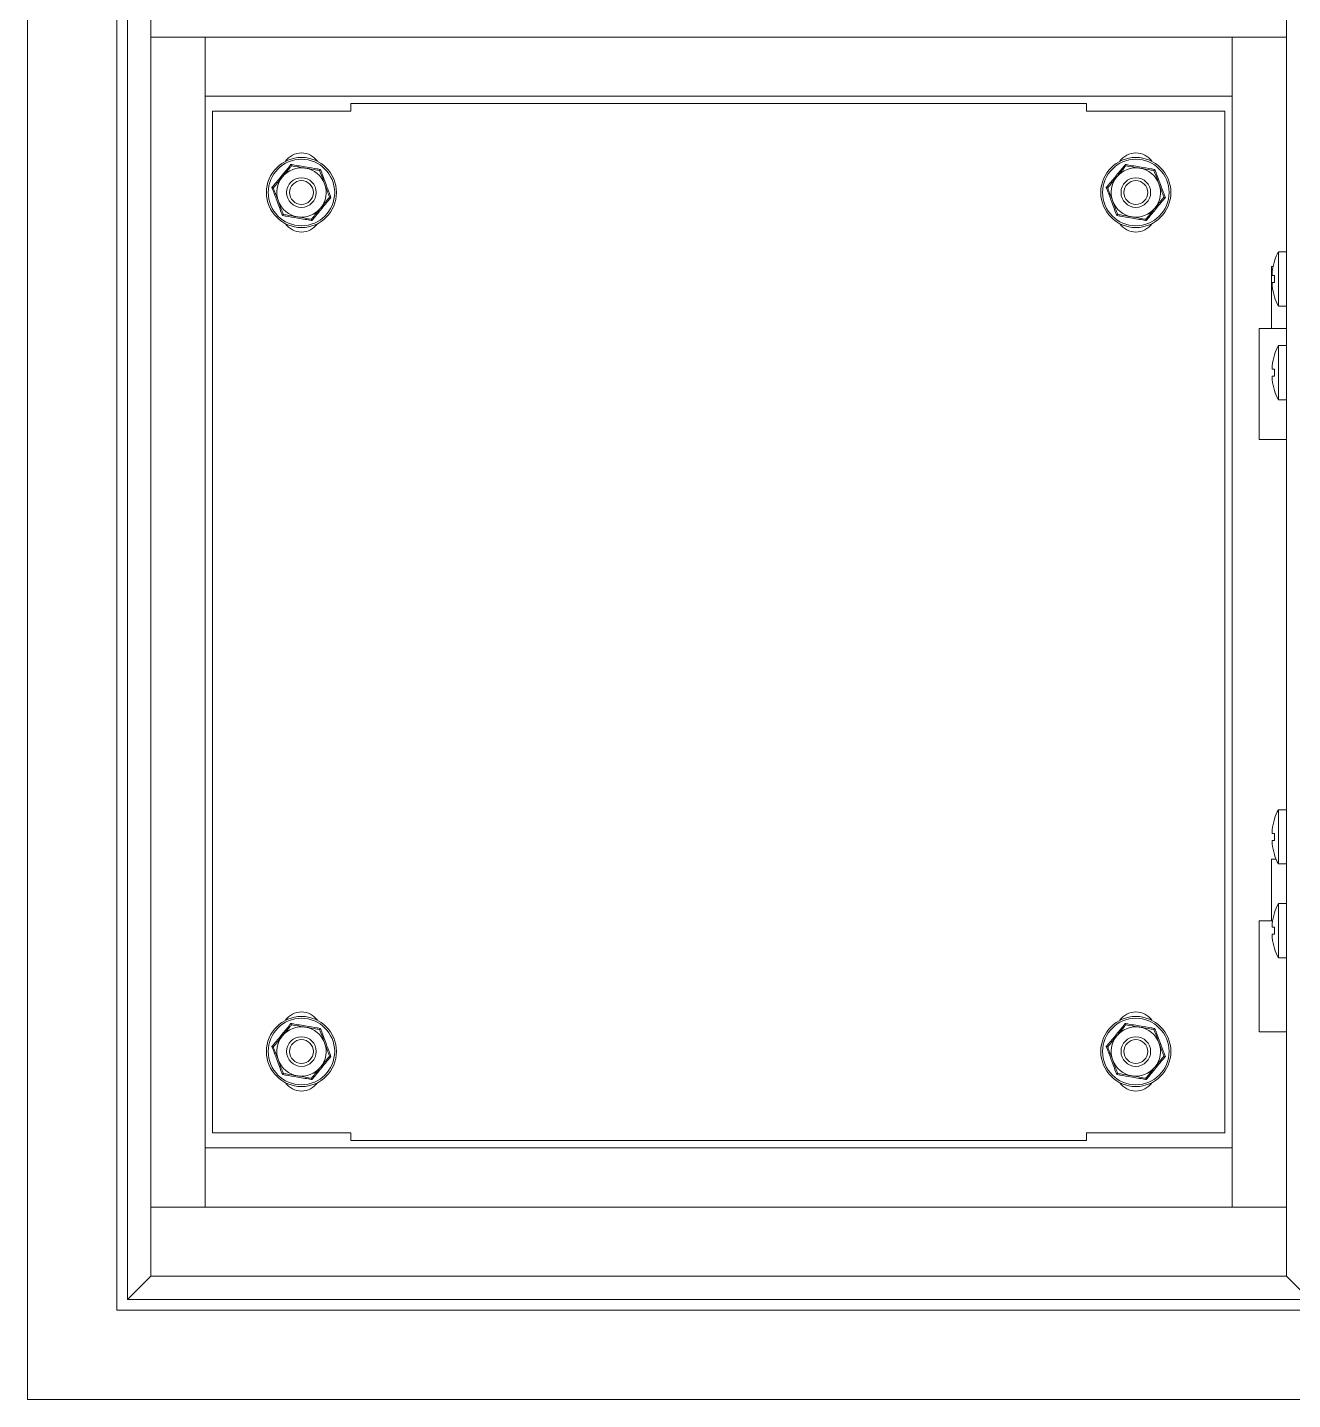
# Model space of a CAD drawing. Header units: millimetres. Extents: x 2233 to 6509, y 1142 to 4179.
# Drawn here: x 4589.8 to 4974.2, y 1676.2 to 2093.1 of the extents above; entities that cross this region are included whole.
import ezdxf

# ---------------------------------------------------------------- set-up
doc = ezdxf.new("R2010")
doc.units = ezdxf.units.MM
doc.linetypes.add('HIDDEN', pattern=[1.905, 1.27, -0.635])

msp = doc.modelspace()

# ---------------------------------------------------------------- linework, layer by layer
at = {"color": 7, "linetype": 'Continuous', "lineweight": 9}
for p, q in [((4589.81, 1676.22), (4589.81, 2201.22)), ((4617, 1703.41), (4617, 2121.53)), ((4620.18, 1706.59), (4620.18, 2118.35)), ((4627.31, 1713.72), (4627.31, 2111.22)), ((4972.31, 1713.72), (4972.31, 2111.22)), ((4627.31, 2090.22), (4972.31, 2090.22)), ((4643.81, 2090.22), (4643.81, 1734.72)), ((4643.81, 2090.22), (4643.81, 2072.22)), ((4955.81, 2090.22), (4955.81, 1734.72)), ((4955.81, 2090.22), (4955.81, 2072.22)), ((4955.81, 2072.22), (4643.81, 2072.22)), ((4911.56, 2069.97), (4688.06, 2069.97)), ((4688.06, 2067.72), (4688.06, 2069.97)), ((4911.56, 2069.97), (4911.56, 2067.72)), ((4646.06, 2067.72), (4688.06, 2067.72)), ((4646.06, 2067.72), (4646.06, 1757.22)), ((4911.56, 2067.72), (4953.56, 2067.72)), ((4953.56, 1757.22), (4953.56, 2067.72)), ((4968.67, 2022.14), (4968.7, 2022.13)), ((4969.87, 2016.72), (4969.87, 2024.97)), ((4967.97, 2017.79), (4967.97, 2018.84)), ((4968.7, 2017.79), (4967.97, 2017.79)), ((4967.97, 2014.61), (4967.97, 2015.66)), ((4967.97, 2015.66), (4968.7, 2015.66)), ((4969.87, 2008.47), (4969.87, 2016.72)), ((4972.31, 2001.7), (4964.06, 2001.7)), ((4964.06, 2001.7), (4972.31, 2001.7)), ((4969.87, 1988.22), (4969.87, 1996.47)), ((4967.97, 1989.29), (4967.97, 1990.34)), ((4968.7, 1989.29), (4967.97, 1989.29)), ((4967.97, 1986.11), (4967.97, 1987.16)), ((4967.97, 1987.16), (4968.7, 1987.16)), ((4969.87, 1979.97), (4969.87, 1988.22)), ((4964.06, 1967.95), (4969.8, 1967.95)), ((4969.8, 1967.95), (4972.31, 1967.95)), ((4969.87, 1847.2), (4969.87, 1855.45)), ((4967.97, 1848.26), (4967.97, 1849.31)), ((4968.7, 1848.26), (4967.97, 1848.26)), ((4969.87, 1838.95), (4969.87, 1847.2)), ((4967.97, 1845.08), (4967.97, 1846.13)), ((4967.97, 1846.13), (4968.7, 1846.13)), ((4969.87, 1818.7), (4969.87, 1826.95)), ((4964.06, 1821.7), (4968.1, 1821.7)), ((4967.97, 1819.76), (4967.97, 1820.81)), ((4968.7, 1819.76), (4967.97, 1819.76)), ((4969.87, 1810.45), (4969.87, 1818.7)), ((4967.97, 1816.58), (4967.97, 1817.63)), ((4967.97, 1817.63), (4968.7, 1817.63)), ((4964.06, 1787.95), (4972.31, 1787.95)), ((4688.06, 1757.22), (4646.06, 1757.22)), ((4688.06, 1754.97), (4688.06, 1757.22)), ((4911.56, 1757.22), (4911.56, 1754.97)), ((4953.56, 1757.22), (4911.56, 1757.22)), ((4955.81, 1752.72), (4643.81, 1752.72)), ((4688.06, 1754.97), (4911.56, 1754.97)), ((4627.31, 1734.72), (4972.31, 1734.72)), ((4620.18, 1706.59), (4627.31, 1713.72)), ((4627.31, 1713.72), (4972.31, 1713.72)), ((4972.31, 1713.72), (4979.44, 1706.59)), ((4620.18, 1706.59), (4979.44, 1706.59)), ((4617, 1703.41), (4982.62, 1703.41)), ((4589.81, 1676.22), (5009.81, 1676.22))]:
    msp.add_line(p, q, dxfattribs=at)
at = {"color": 7, "linetype": 'HIDDEN', "lineweight": 9}
for p, q in [((4967.81, 2020.45), (4968.24, 2020.45)), ((4967.81, 1840.45), (4969.16, 1840.45))]:
    msp.add_line(p, q, dxfattribs=at)
at = {"color": 7, "linetype": 'Continuous', "lineweight": 9, "flags": 128}
for points in [[(4968.67, 1852.62), (4968.67, 1852.62), (4968.67, 1852.62), (4968.68, 1852.61), (4968.7, 1852.61)], [(4968.7, 1841.79), (4968.68, 1841.78), (4968.67, 1841.78), (4968.67, 1841.78), (4968.67, 1841.78)], [(4968.67, 1824.12), (4968.67, 1824.12), (4968.67, 1824.12), (4968.68, 1824.11), (4968.7, 1824.11)], [(4968.7, 1813.29), (4968.68, 1813.28), (4968.67, 1813.28), (4968.67, 1813.28), (4968.67, 1813.28)]]:
    msp.add_lwpolyline(points, dxfattribs=at)
at = {"color": 7, "linetype": 'Continuous', "lineweight": 9}
for centre, radius in [((4673.06, 2042.97), 10.65), ((4673.06, 2042.97), 10.09), ((4926.56, 2042.97), 10.65), ((4926.56, 2042.97), 10.09), ((4673.06, 2042.97), 4.5), ((4926.56, 2042.97), 4.5), ((4673.06, 2042.97), 3.61), ((4926.56, 2042.97), 3.61), ((4673.06, 1781.97), 10.65), ((4673.06, 1781.97), 10.09), ((4926.56, 1781.97), 10.65), ((4926.56, 1781.97), 10.09), ((4673.06, 1781.97), 4.5), ((4673.06, 1781.97), 3.61), ((4926.56, 1781.97), 4.5), ((4926.56, 1781.97), 3.61)]:
    msp.add_circle(centre, radius, dxfattribs=at)
for centre, radius, start, end in [((4673.06, 2049.03), 5.95, 35.1192, 144.8808), ((4926.56, 2049.03), 5.95, 35.1192, 144.8808), ((4673.06, 2042.97), 7.5, 140.5588, 200.5588), ((4673.06, 2042.97), 7.5, 80.5588, 140.5588), ((4673.06, 2042.97), 7.5, 20.5588, 80.5588), ((4926.56, 2042.97), 7.5, 140.5588, 200.5588), ((4926.56, 2042.97), 7.5, 80.5588, 140.5588), ((4926.56, 2042.97), 7.5, 20.5588, 80.5588), ((4673.06, 2042.97), 7.5, 320.5588, 20.5588), ((4926.56, 2042.97), 7.5, 320.5588, 20.5588), ((4673.06, 2042.97), 7.5, 200.5588, 260.5588), ((4926.56, 2042.97), 7.5, 200.5588, 260.5588), ((4673.06, 2042.97), 7.5, 260.5588, 320.5588), ((4926.56, 2042.97), 7.5, 260.5588, 320.5588), ((4673.06, 2036.92), 5.95, 215.1192, 324.8808), ((4926.56, 2036.92), 5.95, 215.1192, 324.8808), ((4985.36, 2016.72), 17.52, 162.0203, 173.0697), ((4985.36, 2016.72), 17.55, 151.9602, 162.0045), ((4985.36, 2016.72), 17.52, 186.9303, 197.9797), ((4988.06, 2016.72), 19.39, 176.8515, 183.1485), ((4962.01, 2024.68), 14.94, 296.4411, 296.5665), ((4985.36, 2016.72), 17.55, 197.9955, 208.0398), ((4985.36, 1988.22), 17.52, 162.0203, 173.0697), ((4985.36, 1988.22), 17.55, 151.9602, 162.0045), ((4978.97, 2014.26), 23.05, 243.4556, 243.5369), ((4988.06, 1988.22), 19.39, 176.8514, 183.1486), ((4985.36, 1988.22), 17.52, 186.9303, 197.9797), ((4972.6, 1974.94), 8.79, 116.3972, 116.6104), ((4985.36, 1988.22), 17.55, 197.9955, 208.0398), ((4985.36, 1847.2), 17.55, 151.9602, 162.0045), ((4985.36, 1847.2), 17.52, 162.0203, 173.0697), ((4988.06, 1847.2), 19.39, 176.8514, 183.1486), ((4985.36, 1847.2), 17.52, 186.9303, 197.9797), ((4985.36, 1847.2), 17.55, 197.9955, 208.0398), ((4985.36, 1818.7), 17.55, 151.9602, 162.0045), ((4985.36, 1818.7), 17.52, 162.0203, 173.0697), ((4988.06, 1818.7), 19.39, 176.8514, 183.1486), ((4985.36, 1818.7), 17.52, 186.9303, 197.9797), ((4985.36, 1818.7), 17.55, 197.9955, 208.0398), ((4673.06, 1788.03), 5.95, 35.1192, 144.8808), ((4926.56, 1788.03), 5.95, 35.1192, 144.8808), ((4673.06, 1781.97), 7.5, 80.5588, 140.5588), ((4673.06, 1781.97), 7.5, 20.5588, 80.5588), ((4926.56, 1781.97), 7.5, 80.5588, 140.5588), ((4926.56, 1781.97), 7.5, 20.5588, 80.5588), ((4673.06, 1781.97), 7.5, 140.5588, 200.5588), ((4673.06, 1781.97), 7.5, 320.5588, 20.5588), ((4926.56, 1781.97), 7.5, 140.5588, 200.5588), ((4926.56, 1781.97), 7.5, 320.5588, 20.5588), ((4673.06, 1781.97), 7.5, 200.5588, 260.5588), ((4673.06, 1781.97), 7.5, 260.5588, 320.5588), ((4926.56, 1781.97), 7.5, 200.5588, 260.5588), ((4926.56, 1781.97), 7.5, 260.5588, 320.5588), ((4673.06, 1775.92), 5.95, 215.1192, 324.8808), ((4926.56, 1775.92), 5.95, 215.1192, 324.8808)]:
    msp.add_arc(centre, radius, start, end, dxfattribs=at)
for points, knots in [([(4664.08, 2044.47), (4664.31, 2044.74), (4665.45, 2046.1), (4667.41, 2048.46), (4669.09, 2050.53), (4669.86, 2051.49)], [0, 0, 0, 0, 0.118084, 0.592258, 1, 1, 1, 1]), ([(4670.02, 2051.08), (4670.02, 2051.09), (4670.01, 2051.1), (4669.98, 2051.19), (4669.93, 2051.32), (4669.89, 2051.43), (4669.86, 2051.49), (4669.86, 2051.49)], [0, 0, 0, 0, 0.236185, 0.4714, 0.732455, 0.992088, 1, 1, 1, 1]), ([(4669.86, 2051.49), (4670.21, 2051.43), (4671.96, 2051.12), (4674.99, 2050.61), (4677.62, 2050.19), (4678.84, 2050)], [0, 0, 0, 0, 0.118084, 0.592258, 1, 1, 1, 1]), ([(4917.58, 2044.47), (4917.81, 2044.74), (4918.95, 2046.1), (4920.91, 2048.46), (4922.59, 2050.53), (4923.36, 2051.49)], [0, 0, 0, 0, 0.118083, 0.592257, 1, 1, 1, 1]), ([(4923.52, 2051.08), (4923.52, 2051.09), (4923.51, 2051.1), (4923.48, 2051.19), (4923.43, 2051.32), (4923.39, 2051.43), (4923.36, 2051.49), (4923.36, 2051.49)], [0, 0, 0, 0, 0.236186, 0.471402, 0.732454, 0.992093, 1, 1, 1, 1]), ([(4923.36, 2051.49), (4923.71, 2051.43), (4925.46, 2051.12), (4928.49, 2050.61), (4931.12, 2050.19), (4932.34, 2050)], [0, 0, 0, 0, 0.118084, 0.592259, 1, 1, 1, 1]), ([(4664.52, 2044.39), (4665.33, 2045.38), (4666.23, 2046.48), (4667.17, 2047.62), (4667.27, 2047.74)], [0, 0, 0, 0, 0.896035, 1, 1, 1, 1]), ([(4667.27, 2047.74), (4668.02, 2048.65), (4668.96, 2049.8), (4669.84, 2050.87), (4670.02, 2051.08)], [0, 0, 0, 0, 0.801464, 1, 1, 1, 1]), ([(4670.02, 2051.08), (4671.28, 2050.87), (4672.68, 2050.64), (4674.14, 2050.4), (4674.29, 2050.37)], [0, 0, 0, 0, 0.896037, 1, 1, 1, 1]), ([(4674.29, 2050.37), (4675.46, 2050.18), (4676.92, 2049.93), (4678.29, 2049.71), (4678.56, 2049.66)], [0, 0, 0, 0, 0.801461, 1, 1, 1, 1]), ([(4678.84, 2050), (4678.84, 2050), (4678.8, 2049.95), (4678.72, 2049.86), (4678.63, 2049.75), (4678.57, 2049.68), (4678.56, 2049.67), (4678.56, 2049.66)], [0, 0, 0, 0, 0.007913, 0.267532, 0.528606, 0.763815, 1, 1, 1, 1]), ([(4678.56, 2049.66), (4678.69, 2049.32), (4679.18, 2048.02), (4679.7, 2046.63), (4680.08, 2045.61)], [0, 0, 0, 0, 0.263254, 1, 1, 1, 1]), ([(4678.84, 2050), (4678.96, 2049.67), (4679.57, 2048), (4680.64, 2045.12), (4681.59, 2042.63), (4682.03, 2041.48)], [0, 0, 0, 0, 0.118084, 0.592258, 1, 1, 1, 1]), ([(4918.02, 2044.39), (4918.83, 2045.38), (4919.73, 2046.48), (4920.67, 2047.62), (4920.77, 2047.74)], [0, 0, 0, 0, 0.896035, 1, 1, 1, 1]), ([(4920.77, 2047.74), (4921.52, 2048.65), (4922.46, 2049.8), (4923.34, 2050.87), (4923.52, 2051.08)], [0, 0, 0, 0, 0.801465, 1, 1, 1, 1]), ([(4923.52, 2051.08), (4924.78, 2050.87), (4926.18, 2050.64), (4927.64, 2050.4), (4927.79, 2050.37)], [0, 0, 0, 0, 0.896037, 1, 1, 1, 1]), ([(4927.79, 2050.37), (4928.96, 2050.18), (4930.42, 2049.93), (4931.79, 2049.71), (4932.06, 2049.66)], [0, 0, 0, 0, 0.801461, 1, 1, 1, 1]), ([(4932.34, 2050), (4932.34, 2050), (4932.3, 2049.95), (4932.22, 2049.86), (4932.13, 2049.75), (4932.07, 2049.68), (4932.06, 2049.67), (4932.06, 2049.66)], [0, 0, 0, 0, 0.007913, 0.267525, 0.5286, 0.763814, 1, 1, 1, 1]), ([(4932.06, 2049.66), (4932.19, 2049.32), (4932.68, 2048.02), (4933.2, 2046.63), (4933.58, 2045.61)], [0, 0, 0, 0, 0.263254, 1, 1, 1, 1]), ([(4932.34, 2050), (4932.46, 2049.67), (4933.07, 2048), (4934.14, 2045.12), (4935.09, 2042.63), (4935.53, 2041.48)], [0, 0, 0, 0, 0.118084, 0.592258, 1, 1, 1, 1]), ([(4667.28, 2035.95), (4667.16, 2036.28), (4666.55, 2037.95), (4665.48, 2040.83), (4664.53, 2043.32), (4664.08, 2044.47)], [0, 0, 0, 0, 0.118083, 0.592258, 1, 1, 1, 1]), ([(4664.52, 2044.39), (4664.51, 2044.39), (4664.5, 2044.4), (4664.4, 2044.41), (4664.27, 2044.43), (4664.15, 2044.45), (4664.08, 2044.46), (4664.08, 2044.47)], [0, 0, 0, 0, 0.236183, 0.471394, 0.732458, 0.992079, 1, 1, 1, 1]), ([(4664.52, 2044.39), (4664.64, 2044.05), (4665.13, 2042.75), (4665.65, 2041.36), (4666.04, 2040.34)], [0, 0, 0, 0, 0.263253, 1, 1, 1, 1]), ([(4680.08, 2045.61), (4680.16, 2045.4), (4680.66, 2044.06), (4681.17, 2042.7), (4681.59, 2041.6), (4681.6, 2041.55)], [0, 0, 0, 0, 0.148486, 0.965571, 1, 1, 1, 1]), ([(4920.78, 2035.95), (4920.66, 2036.28), (4920.05, 2037.95), (4918.98, 2040.83), (4918.03, 2043.32), (4917.58, 2044.47)], [0, 0, 0, 0, 0.118083, 0.592258, 1, 1, 1, 1]), ([(4918.02, 2044.39), (4918.01, 2044.39), (4918, 2044.4), (4917.9, 2044.41), (4917.77, 2044.43), (4917.65, 2044.45), (4917.58, 2044.46), (4917.58, 2044.47)], [0, 0, 0, 0, 0.236186, 0.471401, 0.732468, 0.992092, 1, 1, 1, 1]), ([(4918.02, 2044.39), (4918.14, 2044.05), (4918.63, 2042.75), (4919.15, 2041.36), (4919.54, 2040.34)], [0, 0, 0, 0, 0.263253, 1, 1, 1, 1]), ([(4933.58, 2045.61), (4933.66, 2045.4), (4934.16, 2044.06), (4934.67, 2042.7), (4935.09, 2041.6), (4935.1, 2041.55)], [0, 0, 0, 0, 0.148486, 0.965571, 1, 1, 1, 1]), ([(4666.04, 2040.34), (4666.11, 2040.13), (4666.61, 2038.8), (4667.13, 2037.43), (4667.54, 2036.33), (4667.56, 2036.28)], [0, 0, 0, 0, 0.148486, 0.965571, 1, 1, 1, 1]), ([(4682.03, 2041.48), (4681.81, 2041.21), (4680.67, 2039.84), (4678.7, 2037.48), (4677.03, 2035.41), (4676.25, 2034.45)], [0, 0, 0, 0, 0.118083, 0.592258, 1, 1, 1, 1]), ([(4681.6, 2041.55), (4680.79, 2040.57), (4679.89, 2039.47), (4678.95, 2038.33), (4678.85, 2038.21)], [0, 0, 0, 0, 0.896037, 1, 1, 1, 1]), ([(4682.03, 2041.48), (4682.03, 2041.48), (4681.97, 2041.49), (4681.85, 2041.51), (4681.72, 2041.53), (4681.62, 2041.55), (4681.61, 2041.55), (4681.6, 2041.55)], [0, 0, 0, 0, 0.007908, 0.26753, 0.528606, 0.763819, 1, 1, 1, 1]), ([(4919.54, 2040.34), (4919.61, 2040.13), (4920.11, 2038.8), (4920.63, 2037.43), (4921.04, 2036.33), (4921.06, 2036.28)], [0, 0, 0, 0, 0.148486, 0.965571, 1, 1, 1, 1]), ([(4935.53, 2041.48), (4935.31, 2041.21), (4934.17, 2039.84), (4932.2, 2037.48), (4930.53, 2035.41), (4929.75, 2034.45)], [0, 0, 0, 0, 0.118083, 0.592258, 1, 1, 1, 1]), ([(4935.1, 2041.55), (4934.29, 2040.57), (4933.39, 2039.47), (4932.45, 2038.33), (4932.35, 2038.21)], [0, 0, 0, 0, 0.896037, 1, 1, 1, 1]), ([(4935.53, 2041.48), (4935.53, 2041.48), (4935.47, 2041.49), (4935.35, 2041.51), (4935.22, 2041.53), (4935.12, 2041.55), (4935.11, 2041.55), (4935.1, 2041.55)], [0, 0, 0, 0, 0.007908, 0.267532, 0.528599, 0.763814, 1, 1, 1, 1]), ([(4667.56, 2036.28), (4667.55, 2036.28), (4667.54, 2036.27), (4667.48, 2036.2), (4667.4, 2036.09), (4667.32, 2036), (4667.28, 2035.95), (4667.28, 2035.95)], [0, 0, 0, 0, 0.236185, 0.471406, 0.732474, 0.992087, 1, 1, 1, 1]), ([(4676.25, 2034.45), (4675.9, 2034.51), (4674.15, 2034.82), (4671.13, 2035.34), (4668.49, 2035.75), (4667.28, 2035.95)], [0, 0, 0, 0, 0.118084, 0.592259, 1, 1, 1, 1]), ([(4671.83, 2035.57), (4670.66, 2035.77), (4669.19, 2036.01), (4667.83, 2036.24), (4667.56, 2036.28)], [0, 0, 0, 0, 0.801465, 1, 1, 1, 1]), ([(4676.1, 2034.86), (4674.84, 2035.07), (4673.44, 2035.31), (4671.98, 2035.55), (4671.83, 2035.57)], [0, 0, 0, 0, 0.896039, 1, 1, 1, 1]), ([(4678.85, 2038.21), (4678.1, 2037.29), (4677.15, 2036.15), (4676.27, 2035.08), (4676.1, 2034.86)], [0, 0, 0, 0, 0.801462, 1, 1, 1, 1]), ([(4676.25, 2034.45), (4676.25, 2034.45), (4676.23, 2034.51), (4676.19, 2034.63), (4676.14, 2034.76), (4676.11, 2034.85), (4676.1, 2034.86), (4676.1, 2034.86)], [0, 0, 0, 0, 0.007907, 0.267536, 0.528601, 0.763815, 1, 1, 1, 1]), ([(4921.06, 2036.28), (4921.05, 2036.28), (4921.04, 2036.27), (4920.98, 2036.2), (4920.9, 2036.09), (4920.82, 2036), (4920.78, 2035.95), (4920.78, 2035.95)], [0, 0, 0, 0, 0.236185, 0.471405, 0.732466, 0.992087, 1, 1, 1, 1]), ([(4929.75, 2034.45), (4929.4, 2034.51), (4927.65, 2034.82), (4924.63, 2035.34), (4921.99, 2035.75), (4920.78, 2035.95)], [0, 0, 0, 0, 0.118082, 0.592258, 1, 1, 1, 1]), ([(4925.33, 2035.57), (4924.16, 2035.77), (4922.69, 2036.01), (4921.33, 2036.24), (4921.06, 2036.28)], [0, 0, 0, 0, 0.801462, 1, 1, 1, 1]), ([(4929.6, 2034.86), (4928.34, 2035.07), (4926.94, 2035.31), (4925.48, 2035.55), (4925.33, 2035.57)], [0, 0, 0, 0, 0.896037, 1, 1, 1, 1]), ([(4932.35, 2038.21), (4931.6, 2037.29), (4930.65, 2036.15), (4929.77, 2035.08), (4929.6, 2034.86)], [0, 0, 0, 0, 0.801462, 1, 1, 1, 1]), ([(4929.75, 2034.45), (4929.75, 2034.45), (4929.73, 2034.51), (4929.69, 2034.63), (4929.64, 2034.76), (4929.61, 2034.85), (4929.6, 2034.86), (4929.6, 2034.86)], [0, 0, 0, 0, 0.007907, 0.267532, 0.528602, 0.763814, 1, 1, 1, 1]), ([(4664.08, 1783.47), (4664.31, 1783.74), (4665.45, 1785.1), (4667.41, 1787.46), (4669.09, 1789.53), (4669.86, 1790.49)], [0, 0, 0, 0, 0.118084, 0.592259, 1, 1, 1, 1]), ([(4667.27, 1786.74), (4668.02, 1787.65), (4668.96, 1788.8), (4669.84, 1789.87), (4670.02, 1790.08)], [0, 0, 0, 0, 0.801462, 1, 1, 1, 1]), ([(4670.02, 1790.08), (4670.02, 1790.09), (4670.01, 1790.1), (4669.98, 1790.19), (4669.93, 1790.32), (4669.89, 1790.43), (4669.86, 1790.49), (4669.86, 1790.49)], [0, 0, 0, 0, 0.236183, 0.471395, 0.732461, 0.992082, 1, 1, 1, 1]), ([(4669.86, 1790.49), (4670.21, 1790.43), (4671.96, 1790.12), (4674.99, 1789.61), (4677.62, 1789.19), (4678.84, 1789)], [0, 0, 0, 0, 0.118083, 0.592258, 1, 1, 1, 1]), ([(4670.02, 1790.08), (4671.28, 1789.87), (4672.68, 1789.64), (4674.14, 1789.4), (4674.29, 1789.37)], [0, 0, 0, 0, 0.896037, 1, 1, 1, 1]), ([(4674.29, 1789.37), (4675.46, 1789.18), (4676.92, 1788.93), (4678.29, 1788.71), (4678.56, 1788.66)], [0, 0, 0, 0, 0.801462, 1, 1, 1, 1]), ([(4678.84, 1789), (4678.84, 1789), (4678.8, 1788.95), (4678.72, 1788.86), (4678.63, 1788.75), (4678.57, 1788.68), (4678.56, 1788.67), (4678.56, 1788.66)], [0, 0, 0, 0, 0.007913, 0.267538, 0.528604, 0.763816, 1, 1, 1, 1]), ([(4678.56, 1788.66), (4678.69, 1788.32), (4679.18, 1787.02), (4679.7, 1785.63), (4680.08, 1784.61)], [0, 0, 0, 0, 0.263254, 1, 1, 1, 1]), ([(4678.84, 1789), (4678.96, 1788.67), (4679.57, 1787), (4680.64, 1784.12), (4681.59, 1781.63), (4682.03, 1780.48)], [0, 0, 0, 0, 0.118083, 0.592258, 1, 1, 1, 1]), ([(4917.58, 1783.47), (4917.81, 1783.74), (4918.95, 1785.1), (4920.91, 1787.46), (4922.59, 1789.53), (4923.36, 1790.49)], [0, 0, 0, 0, 0.118083, 0.592258, 1, 1, 1, 1]), ([(4920.77, 1786.74), (4921.52, 1787.65), (4922.46, 1788.8), (4923.34, 1789.87), (4923.52, 1790.08)], [0, 0, 0, 0, 0.801464, 1, 1, 1, 1]), ([(4923.52, 1790.08), (4923.52, 1790.09), (4923.51, 1790.1), (4923.48, 1790.19), (4923.43, 1790.32), (4923.39, 1790.43), (4923.36, 1790.49), (4923.36, 1790.49)], [0, 0, 0, 0, 0.236183, 0.471396, 0.73246, 0.992086, 1, 1, 1, 1]), ([(4923.36, 1790.49), (4923.71, 1790.43), (4925.46, 1790.12), (4928.49, 1789.61), (4931.12, 1789.19), (4932.34, 1789)], [0, 0, 0, 0, 0.118084, 0.592259, 1, 1, 1, 1]), ([(4923.52, 1790.08), (4924.78, 1789.87), (4926.18, 1789.64), (4927.64, 1789.4), (4927.79, 1789.37)], [0, 0, 0, 0, 0.896037, 1, 1, 1, 1]), ([(4927.79, 1789.37), (4928.96, 1789.18), (4930.42, 1788.93), (4931.79, 1788.71), (4932.06, 1788.66)], [0, 0, 0, 0, 0.801462, 1, 1, 1, 1]), ([(4932.34, 1789), (4932.34, 1789), (4932.3, 1788.95), (4932.22, 1788.86), (4932.13, 1788.75), (4932.07, 1788.68), (4932.06, 1788.67), (4932.06, 1788.66)], [0, 0, 0, 0, 0.007913, 0.26753, 0.528598, 0.763816, 1, 1, 1, 1]), ([(4932.06, 1788.66), (4932.19, 1788.32), (4932.68, 1787.02), (4933.2, 1785.63), (4933.58, 1784.61)], [0, 0, 0, 0, 0.263254, 1, 1, 1, 1]), ([(4932.34, 1789), (4932.46, 1788.67), (4933.07, 1787), (4934.14, 1784.12), (4935.09, 1781.63), (4935.53, 1780.48)], [0, 0, 0, 0, 0.118083, 0.592258, 1, 1, 1, 1]), ([(4664.52, 1783.39), (4665.33, 1784.38), (4666.23, 1785.48), (4667.17, 1786.62), (4667.27, 1786.74)], [0, 0, 0, 0, 0.896037, 1, 1, 1, 1]), ([(4680.08, 1784.61), (4680.16, 1784.4), (4680.66, 1783.06), (4681.17, 1781.7), (4681.59, 1780.6), (4681.6, 1780.55)], [0, 0, 0, 0, 0.148485, 0.965571, 1, 1, 1, 1]), ([(4918.02, 1783.39), (4918.83, 1784.38), (4919.73, 1785.48), (4920.67, 1786.62), (4920.77, 1786.74)], [0, 0, 0, 0, 0.896037, 1, 1, 1, 1]), ([(4933.58, 1784.61), (4933.66, 1784.4), (4934.16, 1783.06), (4934.67, 1781.7), (4935.09, 1780.6), (4935.1, 1780.55)], [0, 0, 0, 0, 0.148485, 0.965571, 1, 1, 1, 1]), ([(4667.28, 1774.95), (4667.16, 1775.28), (4666.55, 1776.95), (4665.48, 1779.83), (4664.53, 1782.32), (4664.08, 1783.47)], [0, 0, 0, 0, 0.118084, 0.592259, 1, 1, 1, 1]), ([(4664.52, 1783.39), (4664.51, 1783.39), (4664.5, 1783.4), (4664.4, 1783.41), (4664.27, 1783.43), (4664.15, 1783.45), (4664.08, 1783.46), (4664.08, 1783.47)], [0, 0, 0, 0, 0.236183, 0.471395, 0.732458, 0.99208, 1, 1, 1, 1]), ([(4664.52, 1783.39), (4664.64, 1783.05), (4665.13, 1781.75), (4665.65, 1780.36), (4666.04, 1779.34)], [0, 0, 0, 0, 0.263254, 1, 1, 1, 1]), ([(4682.03, 1780.48), (4681.81, 1780.21), (4680.67, 1778.84), (4678.7, 1776.48), (4677.03, 1774.41), (4676.25, 1773.45)], [0, 0, 0, 0, 0.118083, 0.592258, 1, 1, 1, 1]), ([(4681.6, 1780.55), (4680.79, 1779.57), (4679.89, 1778.47), (4678.95, 1777.33), (4678.85, 1777.21)], [0, 0, 0, 0, 0.896036, 1, 1, 1, 1]), ([(4682.03, 1780.48), (4682.03, 1780.48), (4681.97, 1780.49), (4681.85, 1780.51), (4681.72, 1780.53), (4681.62, 1780.55), (4681.61, 1780.55), (4681.6, 1780.55)], [0, 0, 0, 0, 0.007907, 0.267529, 0.528605, 0.763818, 1, 1, 1, 1]), ([(4920.78, 1774.95), (4920.66, 1775.28), (4920.05, 1776.95), (4918.98, 1779.83), (4918.03, 1782.32), (4917.58, 1783.47)], [0, 0, 0, 0, 0.118083, 0.592259, 1, 1, 1, 1]), ([(4918.02, 1783.39), (4918.01, 1783.39), (4918, 1783.4), (4917.9, 1783.41), (4917.77, 1783.43), (4917.65, 1783.45), (4917.58, 1783.46), (4917.58, 1783.47)], [0, 0, 0, 0, 0.236186, 0.471401, 0.732468, 0.992093, 1, 1, 1, 1]), ([(4918.02, 1783.39), (4918.14, 1783.05), (4918.63, 1781.75), (4919.15, 1780.36), (4919.54, 1779.34)], [0, 0, 0, 0, 0.263254, 1, 1, 1, 1]), ([(4935.53, 1780.48), (4935.31, 1780.21), (4934.17, 1778.84), (4932.2, 1776.48), (4930.53, 1774.41), (4929.75, 1773.45)], [0, 0, 0, 0, 0.118083, 0.592258, 1, 1, 1, 1]), ([(4935.1, 1780.55), (4934.29, 1779.57), (4933.39, 1778.47), (4932.45, 1777.33), (4932.35, 1777.21)], [0, 0, 0, 0, 0.896036, 1, 1, 1, 1]), ([(4935.53, 1780.48), (4935.53, 1780.48), (4935.47, 1780.49), (4935.35, 1780.51), (4935.22, 1780.53), (4935.12, 1780.55), (4935.11, 1780.55), (4935.1, 1780.55)], [0, 0, 0, 0, 0.007907, 0.267531, 0.528599, 0.763814, 1, 1, 1, 1]), ([(4666.04, 1779.34), (4666.11, 1779.13), (4666.61, 1777.8), (4667.13, 1776.43), (4667.54, 1775.33), (4667.56, 1775.28)], [0, 0, 0, 0, 0.148485, 0.965571, 1, 1, 1, 1]), ([(4678.85, 1777.21), (4678.1, 1776.29), (4677.15, 1775.15), (4676.27, 1774.08), (4676.1, 1773.86)], [0, 0, 0, 0, 0.801462, 1, 1, 1, 1]), ([(4919.54, 1779.34), (4919.61, 1779.13), (4920.11, 1777.8), (4920.63, 1776.43), (4921.04, 1775.33), (4921.06, 1775.28)], [0, 0, 0, 0, 0.148485, 0.965571, 1, 1, 1, 1]), ([(4932.35, 1777.21), (4931.6, 1776.29), (4930.65, 1775.15), (4929.77, 1774.08), (4929.6, 1773.86)], [0, 0, 0, 0, 0.801462, 1, 1, 1, 1]), ([(4667.56, 1775.28), (4667.55, 1775.28), (4667.54, 1775.27), (4667.48, 1775.2), (4667.4, 1775.09), (4667.32, 1775), (4667.28, 1774.95), (4667.28, 1774.95)], [0, 0, 0, 0, 0.236185, 0.471399, 0.73247, 0.992087, 1, 1, 1, 1]), ([(4676.25, 1773.45), (4675.9, 1773.51), (4674.15, 1773.82), (4671.13, 1774.34), (4668.49, 1774.75), (4667.28, 1774.95)], [0, 0, 0, 0, 0.118084, 0.592259, 1, 1, 1, 1]), ([(4671.83, 1774.57), (4670.66, 1774.77), (4669.19, 1775.01), (4667.83, 1775.24), (4667.56, 1775.28)], [0, 0, 0, 0, 0.801464, 1, 1, 1, 1]), ([(4676.1, 1773.86), (4674.84, 1774.07), (4673.44, 1774.31), (4671.98, 1774.55), (4671.83, 1774.57)], [0, 0, 0, 0, 0.896039, 1, 1, 1, 1]), ([(4676.25, 1773.45), (4676.25, 1773.45), (4676.23, 1773.51), (4676.19, 1773.63), (4676.14, 1773.76), (4676.11, 1773.85), (4676.1, 1773.86), (4676.1, 1773.86)], [0, 0, 0, 0, 0.007914, 0.267535, 0.528599, 0.763816, 1, 1, 1, 1]), ([(4921.06, 1775.28), (4921.05, 1775.28), (4921.04, 1775.27), (4920.98, 1775.2), (4920.9, 1775.09), (4920.82, 1775), (4920.78, 1774.95), (4920.78, 1774.95)], [0, 0, 0, 0, 0.236185, 0.471399, 0.732462, 0.992087, 1, 1, 1, 1]), ([(4929.75, 1773.45), (4929.4, 1773.51), (4927.65, 1773.82), (4924.63, 1774.34), (4921.99, 1774.75), (4920.78, 1774.95)], [0, 0, 0, 0, 0.118082, 0.592258, 1, 1, 1, 1]), ([(4925.33, 1774.57), (4924.16, 1774.77), (4922.69, 1775.01), (4921.33, 1775.24), (4921.06, 1775.28)], [0, 0, 0, 0, 0.801462, 1, 1, 1, 1]), ([(4929.6, 1773.86), (4928.34, 1774.07), (4926.94, 1774.31), (4925.48, 1774.55), (4925.33, 1774.57)], [0, 0, 0, 0, 0.896037, 1, 1, 1, 1]), ([(4929.75, 1773.45), (4929.75, 1773.45), (4929.73, 1773.51), (4929.69, 1773.63), (4929.64, 1773.76), (4929.61, 1773.85), (4929.6, 1773.86), (4929.6, 1773.86)], [0, 0, 0, 0, 0.007914, 0.267531, 0.5286, 0.763815, 1, 1, 1, 1])]:
    msp.add_open_spline(points, degree=3, knots=knots, dxfattribs=at)
for points in [[(4972.31, 2024.97), (4969.87, 2024.97)], [(4969.87, 2008.47), (4972.31, 2008.47)], [(4964.06, 2001.7), (4964.06, 1967.95)], [(4972.31, 1996.47), (4969.87, 1996.47)], [(4969.87, 1979.97), (4972.31, 1979.97)], [(4972.31, 1855.45), (4969.87, 1855.45)], [(4969.87, 1838.95), (4972.31, 1838.95)], [(4972.31, 1826.95), (4969.87, 1826.95)], [(4964.06, 1821.7), (4964.06, 1787.95)], [(4969.87, 1810.45), (4972.31, 1810.45)]]:
    msp.add_open_spline(points, degree=1, dxfattribs=at)
at = {"color": 7, "lineweight": 9}
for points in [[(4967.81, 2020.45), (4967.81, 2001.7)], [(4967.81, 1840.45), (4967.81, 1821.7)]]:
    msp.add_open_spline(points, degree=1, dxfattribs=at)

doc.saveas('drawing.dxf')
